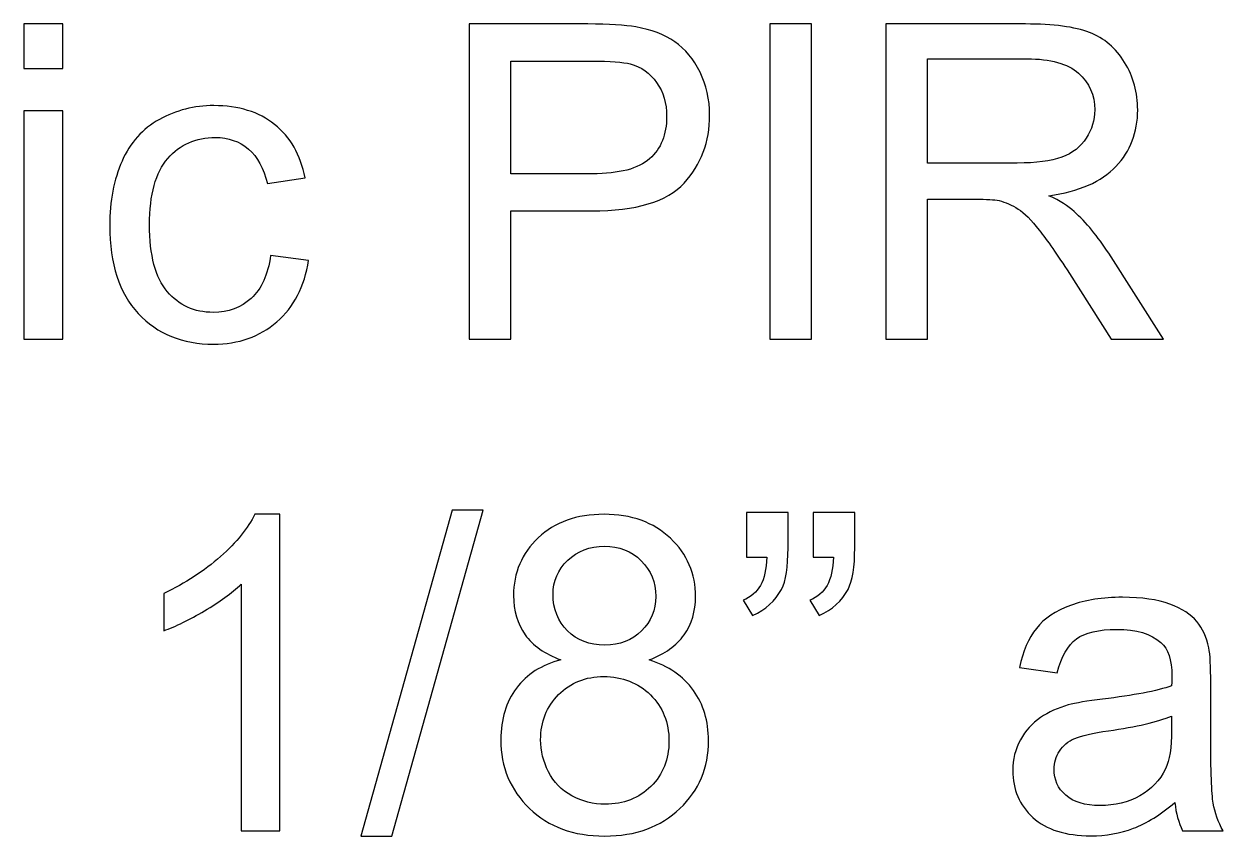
# Model space of a CAD drawing. Header units: inches. Extents: x -3.1 to 14.9, y -9.8 to 5.5.
# Drawn here: x 1.419 to 2.326, y -0.692 to -0.077 of the extents above; entities that cross this region are included whole.
import ezdxf

# ---------------------------------------------------------------- set-up
doc = ezdxf.new("R2010")
doc.units = ezdxf.units.IN
doc.header["$MEASUREMENT"] = 0
doc.layers.add('Layer 1', color=7, linetype='Continuous')

msp = doc.modelspace()

# ---------------------------------------------------------------- linework, layer by layer
at = {"layer": 'Layer 1', "color": 250}
for points, knots in [([(1.41877, -0.11078), (1.41877, -0.11078), (1.41877, -0.07706), (1.41877, -0.07706), (1.41877, -0.07706), (1.41877, -0.07706), (1.44811, -0.07706), (1.44811, -0.07706), (1.44811, -0.07706), (1.44811, -0.07706), (1.44811, -0.11078), (1.44811, -0.11078), (1.44811, -0.11078), (1.44811, -0.11078), (1.41877, -0.11078), (1.41877, -0.11078)], [0, 0, 0, 0, 0.2, 0.2, 0.2, 0.2, 0.4, 0.4, 0.4, 0.4, 0.6, 0.6, 0.6, 0.6, 1, 1, 1, 1]), ([(1.75572, -0.31567), (1.75572, -0.31567), (1.75572, -0.07706), (1.75572, -0.07706), (1.75572, -0.07706), (1.75572, -0.07706), (1.84572, -0.07706), (1.84572, -0.07706), (1.84572, -0.07706), (1.86155, -0.07706), (1.87366, -0.07783), (1.882, -0.07933), (1.882, -0.07933), (1.89372, -0.08128), (1.90355, -0.085), (1.9115, -0.0905), (1.9115, -0.0905), (1.91939, -0.09594), (1.92578, -0.10367), (1.93061, -0.1135), (1.93061, -0.1135), (1.93544, -0.12339), (1.93783, -0.13422), (1.93783, -0.14606), (1.93783, -0.14606), (1.93783, -0.16633), (1.93139, -0.18356), (1.9185, -0.19761), (1.9185, -0.19761), (1.90555, -0.21161), (1.88222, -0.21867), (1.8485, -0.21867), (1.8485, -0.21867), (1.8485, -0.21867), (1.78728, -0.21867), (1.78728, -0.21867), (1.78728, -0.21867), (1.78728, -0.21867), (1.78728, -0.31567), (1.78728, -0.31567), (1.78728, -0.31567), (1.78728, -0.31567), (1.75572, -0.31567), (1.75572, -0.31567)], [0, 0, 0, 0, 0.083333, 0.083333, 0.083333, 0.083333, 0.166667, 0.166667, 0.166667, 0.166667, 0.25, 0.25, 0.25, 0.25, 0.333333, 0.333333, 0.333333, 0.333333, 0.416667, 0.416667, 0.416667, 0.416667, 0.5, 0.5, 0.5, 0.5, 0.583333, 0.583333, 0.583333, 0.583333, 0.666667, 0.666667, 0.666667, 0.666667, 0.75, 0.75, 0.75, 0.75, 0.833333, 0.833333, 0.833333, 0.833333, 1, 1, 1, 1]), ([(1.98344, -0.31567), (1.98344, -0.31567), (1.98344, -0.07706), (1.98344, -0.07706), (1.98344, -0.07706), (1.98344, -0.07706), (2.015, -0.07706), (2.015, -0.07706), (2.015, -0.07706), (2.015, -0.07706), (2.015, -0.31567), (2.015, -0.31567), (2.015, -0.31567), (2.015, -0.31567), (1.98344, -0.31567), (1.98344, -0.31567)], [0, 0, 0, 0, 0.2, 0.2, 0.2, 0.2, 0.4, 0.4, 0.4, 0.4, 0.6, 0.6, 0.6, 0.6, 1, 1, 1, 1]), ([(2.07116, -0.31567), (2.07116, -0.31567), (2.07116, -0.07706), (2.07116, -0.07706), (2.07116, -0.07706), (2.07116, -0.07706), (2.17694, -0.07706), (2.17694, -0.07706), (2.17694, -0.07706), (2.19822, -0.07706), (2.21439, -0.07922), (2.22544, -0.0835), (2.22544, -0.0835), (2.2365, -0.08778), (2.24533, -0.09533), (2.252, -0.10617), (2.252, -0.10617), (2.25861, -0.11706), (2.26189, -0.12906), (2.26189, -0.14217), (2.26189, -0.14217), (2.26189, -0.15911), (2.25644, -0.17333), (2.24544, -0.18494), (2.24544, -0.18494), (2.2345, -0.19656), (2.21755, -0.20394), (2.19467, -0.20711), (2.19467, -0.20711), (2.20305, -0.21111), (2.20939, -0.21506), (2.21372, -0.219), (2.21372, -0.219), (2.22294, -0.22744), (2.23167, -0.23806), (2.23994, -0.25072), (2.23994, -0.25072), (2.23994, -0.25072), (2.28144, -0.31567), (2.28144, -0.31567), (2.28144, -0.31567), (2.28144, -0.31567), (2.24172, -0.31567), (2.24172, -0.31567), (2.24172, -0.31567), (2.24172, -0.31567), (2.21017, -0.266), (2.21017, -0.266), (2.21017, -0.266), (2.20094, -0.25172), (2.19333, -0.24072), (2.18733, -0.23317), (2.18733, -0.23317), (2.18139, -0.22556), (2.17605, -0.22022), (2.17133, -0.21722), (2.17133, -0.21722), (2.16661, -0.21417), (2.16183, -0.21206), (2.15694, -0.21083), (2.15694, -0.21083), (2.15333, -0.21011), (2.1475, -0.20972), (2.13933, -0.20972), (2.13933, -0.20972), (2.13933, -0.20972), (2.10272, -0.20972), (2.10272, -0.20972), (2.10272, -0.20972), (2.10272, -0.20972), (2.10272, -0.31567), (2.10272, -0.31567), (2.10272, -0.31567), (2.10272, -0.31567), (2.07116, -0.31567), (2.07116, -0.31567)], [0, 0, 0, 0, 0.05, 0.05, 0.05, 0.05, 0.1, 0.1, 0.1, 0.1, 0.15, 0.15, 0.15, 0.15, 0.2, 0.2, 0.2, 0.2, 0.25, 0.25, 0.25, 0.25, 0.3, 0.3, 0.3, 0.3, 0.35, 0.35, 0.35, 0.35, 0.4, 0.4, 0.4, 0.4, 0.45, 0.45, 0.45, 0.45, 0.5, 0.5, 0.5, 0.5, 0.55, 0.55, 0.55, 0.55, 0.6, 0.6, 0.6, 0.6, 0.65, 0.65, 0.65, 0.65, 0.7, 0.7, 0.7, 0.7, 0.75, 0.75, 0.75, 0.75, 0.8, 0.8, 0.8, 0.8, 0.85, 0.85, 0.85, 0.85, 0.9, 0.9, 0.9, 0.9, 1, 1, 1, 1]), ([(1.78728, -0.1905), (1.78728, -0.1905), (1.849, -0.1905), (1.849, -0.1905), (1.849, -0.1905), (1.86939, -0.1905), (1.88389, -0.18672), (1.89244, -0.17911), (1.89244, -0.17911), (1.901, -0.1715), (1.90528, -0.16083), (1.90528, -0.14706), (1.90528, -0.14706), (1.90528, -0.13706), (1.90278, -0.1285), (1.89772, -0.12139), (1.89772, -0.12139), (1.89266, -0.11428), (1.88605, -0.10961), (1.87778, -0.10733), (1.87778, -0.10733), (1.87244, -0.10594), (1.86266, -0.10522), (1.84833, -0.10522), (1.84833, -0.10522), (1.84833, -0.10522), (1.78728, -0.10522), (1.78728, -0.10522), (1.78728, -0.10522), (1.78728, -0.10522), (1.78728, -0.1905), (1.78728, -0.1905)], [0, 0, 0, 0, 0.111111, 0.111111, 0.111111, 0.111111, 0.222222, 0.222222, 0.222222, 0.222222, 0.333333, 0.333333, 0.333333, 0.333333, 0.444444, 0.444444, 0.444444, 0.444444, 0.555556, 0.555556, 0.555556, 0.555556, 0.666667, 0.666667, 0.666667, 0.666667, 0.777778, 0.777778, 0.777778, 0.777778, 1, 1, 1, 1]), ([(2.10272, -0.18239), (2.10272, -0.18239), (2.17061, -0.18239), (2.17061, -0.18239), (2.17061, -0.18239), (2.185, -0.18239), (2.19633, -0.18089), (2.20444, -0.17789), (2.20444, -0.17789), (2.21261, -0.17489), (2.21878, -0.17011), (2.223, -0.16356), (2.223, -0.16356), (2.22722, -0.157), (2.22933, -0.14989), (2.22933, -0.14217), (2.22933, -0.14217), (2.22933, -0.13089), (2.22528, -0.12161), (2.21705, -0.11433), (2.21705, -0.11433), (2.20889, -0.10706), (2.19594, -0.10344), (2.17822, -0.10344), (2.17822, -0.10344), (2.17822, -0.10344), (2.10272, -0.10344), (2.10272, -0.10344), (2.10272, -0.10344), (2.10272, -0.10344), (2.10272, -0.18239), (2.10272, -0.18239)], [0, 0, 0, 0, 0.111111, 0.111111, 0.111111, 0.111111, 0.222222, 0.222222, 0.222222, 0.222222, 0.333333, 0.333333, 0.333333, 0.333333, 0.444444, 0.444444, 0.444444, 0.444444, 0.555556, 0.555556, 0.555556, 0.555556, 0.666667, 0.666667, 0.666667, 0.666667, 0.777778, 0.777778, 0.777778, 0.777778, 1, 1, 1, 1]), ([(1.41877, -0.31567), (1.41877, -0.31567), (1.41877, -0.14283), (1.41877, -0.14283), (1.41877, -0.14283), (1.41877, -0.14283), (1.44811, -0.14283), (1.44811, -0.14283), (1.44811, -0.14283), (1.44811, -0.14283), (1.44811, -0.31567), (1.44811, -0.31567), (1.44811, -0.31567), (1.44811, -0.31567), (1.41877, -0.31567), (1.41877, -0.31567)], [0, 0, 0, 0, 0.2, 0.2, 0.2, 0.2, 0.4, 0.4, 0.4, 0.4, 0.6, 0.6, 0.6, 0.6, 1, 1, 1, 1]), ([(1.6055, -0.25233), (1.6055, -0.25233), (1.63427, -0.25611), (1.63427, -0.25611), (1.63427, -0.25611), (1.63116, -0.27594), (1.62311, -0.2915), (1.61011, -0.30272), (1.61011, -0.30272), (1.59716, -0.31394), (1.58122, -0.31956), (1.56233, -0.31956), (1.56233, -0.31956), (1.53872, -0.31956), (1.51966, -0.31183), (1.50533, -0.29639), (1.50533, -0.29639), (1.49094, -0.28094), (1.48372, -0.25878), (1.48372, -0.22989), (1.48372, -0.22989), (1.48372, -0.21122), (1.48683, -0.19489), (1.493, -0.18089), (1.493, -0.18089), (1.49922, -0.16689), (1.50861, -0.15639), (1.52127, -0.14939), (1.52127, -0.14939), (1.53388, -0.14239), (1.54766, -0.13889), (1.5625, -0.13889), (1.5625, -0.13889), (1.58127, -0.13889), (1.59666, -0.14367), (1.60855, -0.15317), (1.60855, -0.15317), (1.6205, -0.16267), (1.62816, -0.17611), (1.63155, -0.19361), (1.63155, -0.19361), (1.63155, -0.19361), (1.60305, -0.198), (1.60305, -0.198), (1.60305, -0.198), (1.60033, -0.18639), (1.59555, -0.17767), (1.58866, -0.17178), (1.58866, -0.17178), (1.58177, -0.16594), (1.57344, -0.163), (1.56366, -0.163), (1.56366, -0.163), (1.54888, -0.163), (1.53688, -0.16828), (1.52766, -0.17889), (1.52766, -0.17889), (1.51844, -0.18944), (1.51383, -0.20617), (1.51383, -0.22906), (1.51383, -0.22906), (1.51383, -0.25228), (1.51827, -0.26917), (1.52722, -0.27972), (1.52722, -0.27972), (1.53611, -0.29022), (1.54772, -0.2955), (1.56205, -0.2955), (1.56205, -0.2955), (1.57355, -0.2955), (1.58311, -0.29194), (1.59083, -0.28489), (1.59083, -0.28489), (1.59855, -0.27783), (1.60344, -0.267), (1.6055, -0.25233)], [0, 0, 0, 0, 0.05, 0.05, 0.05, 0.05, 0.1, 0.1, 0.1, 0.1, 0.15, 0.15, 0.15, 0.15, 0.2, 0.2, 0.2, 0.2, 0.25, 0.25, 0.25, 0.25, 0.3, 0.3, 0.3, 0.3, 0.35, 0.35, 0.35, 0.35, 0.4, 0.4, 0.4, 0.4, 0.45, 0.45, 0.45, 0.45, 0.5, 0.5, 0.5, 0.5, 0.55, 0.55, 0.55, 0.55, 0.6, 0.6, 0.6, 0.6, 0.65, 0.65, 0.65, 0.65, 0.7, 0.7, 0.7, 0.7, 0.75, 0.75, 0.75, 0.75, 0.8, 0.8, 0.8, 0.8, 0.85, 0.85, 0.85, 0.85, 0.9, 0.9, 0.9, 0.9, 1, 1, 1, 1]), ([(1.61243, -0.68806), (1.61243, -0.68806), (1.58316, -0.68806), (1.58316, -0.68806), (1.58316, -0.68806), (1.58316, -0.68806), (1.58316, -0.50139), (1.58316, -0.50139), (1.58316, -0.50139), (1.5761, -0.50811), (1.56688, -0.51483), (1.55543, -0.52156), (1.55543, -0.52156), (1.54393, -0.52828), (1.53366, -0.53333), (1.52455, -0.53667), (1.52455, -0.53667), (1.52455, -0.53667), (1.52455, -0.50839), (1.52455, -0.50839), (1.52455, -0.50839), (1.54093, -0.50067), (1.55527, -0.49133), (1.56755, -0.48039), (1.56755, -0.48039), (1.57977, -0.46939), (1.58849, -0.45878), (1.5936, -0.44844), (1.5936, -0.44844), (1.5936, -0.44844), (1.61243, -0.44844), (1.61243, -0.44844), (1.61243, -0.44844), (1.61243, -0.44844), (1.61243, -0.68806), (1.61243, -0.68806)], [0, 0, 0, 0, 0.1, 0.1, 0.1, 0.1, 0.2, 0.2, 0.2, 0.2, 0.3, 0.3, 0.3, 0.3, 0.4, 0.4, 0.4, 0.4, 0.5, 0.5, 0.5, 0.5, 0.6, 0.6, 0.6, 0.6, 0.7, 0.7, 0.7, 0.7, 0.8, 0.8, 0.8, 0.8, 1, 1, 1, 1]), ([(1.67366, -0.69211), (1.67366, -0.69211), (1.74282, -0.44539), (1.74282, -0.44539), (1.74282, -0.44539), (1.74282, -0.44539), (1.76627, -0.44539), (1.76627, -0.44539), (1.76627, -0.44539), (1.76627, -0.44539), (1.69727, -0.69211), (1.69727, -0.69211), (1.69727, -0.69211), (1.69727, -0.69211), (1.67366, -0.69211), (1.67366, -0.69211)], [0, 0, 0, 0, 0.2, 0.2, 0.2, 0.2, 0.4, 0.4, 0.4, 0.4, 0.6, 0.6, 0.6, 0.6, 1, 1, 1, 1]), ([(1.82521, -0.55867), (1.81305, -0.55422), (1.80405, -0.54789), (1.79816, -0.53961), (1.79816, -0.53961), (1.79232, -0.53139), (1.78938, -0.5215), (1.78938, -0.51), (1.78938, -0.51), (1.78938, -0.49261), (1.7956, -0.47806), (1.8081, -0.46622), (1.8081, -0.46622), (1.8206, -0.45439), (1.83716, -0.44844), (1.85788, -0.44844), (1.85788, -0.44844), (1.87871, -0.44844), (1.89549, -0.4545), (1.90821, -0.46661), (1.90821, -0.46661), (1.92088, -0.47872), (1.92721, -0.49344), (1.92721, -0.51083), (1.92721, -0.51083), (1.92721, -0.52189), (1.92432, -0.5315), (1.91855, -0.53972), (1.91855, -0.53972), (1.91271, -0.54789), (1.90393, -0.55422), (1.8921, -0.55867), (1.8921, -0.55867), (1.90671, -0.56344), (1.91788, -0.57111), (1.92555, -0.58178), (1.92555, -0.58178), (1.93316, -0.59239), (1.93699, -0.60511), (1.93699, -0.61983), (1.93699, -0.61983), (1.93699, -0.64028), (1.92977, -0.65739), (1.91538, -0.67128), (1.91538, -0.67128), (1.90093, -0.68517), (1.88193, -0.69211), (1.85838, -0.69211), (1.85838, -0.69211), (1.83482, -0.69211), (1.81588, -0.68517), (1.80143, -0.67122), (1.80143, -0.67122), (1.78699, -0.65728), (1.77977, -0.63989), (1.77977, -0.61906), (1.77977, -0.61906), (1.77977, -0.60356), (1.78371, -0.59056), (1.7916, -0.58006), (1.7916, -0.58006), (1.79943, -0.56961), (1.81066, -0.56244), (1.82521, -0.55867)], [0, 0, 0, 0, 0.058824, 0.058824, 0.058824, 0.058824, 0.117647, 0.117647, 0.117647, 0.117647, 0.176471, 0.176471, 0.176471, 0.176471, 0.235294, 0.235294, 0.235294, 0.235294, 0.294118, 0.294118, 0.294118, 0.294118, 0.352941, 0.352941, 0.352941, 0.352941, 0.411765, 0.411765, 0.411765, 0.411765, 0.470588, 0.470588, 0.470588, 0.470588, 0.529412, 0.529412, 0.529412, 0.529412, 0.588235, 0.588235, 0.588235, 0.588235, 0.647059, 0.647059, 0.647059, 0.647059, 0.705882, 0.705882, 0.705882, 0.705882, 0.764706, 0.764706, 0.764706, 0.764706, 0.823529, 0.823529, 0.823529, 0.823529, 0.882353, 0.882353, 0.882353, 0.882353, 1, 1, 1, 1]), ([(1.96582, -0.481), (1.96582, -0.481), (1.96582, -0.447), (1.96582, -0.447), (1.96582, -0.447), (1.96582, -0.447), (1.99721, -0.447), (1.99721, -0.447), (1.99721, -0.447), (1.99721, -0.447), (1.99721, -0.47389), (1.99721, -0.47389), (1.99721, -0.47389), (1.99721, -0.48839), (1.99555, -0.49889), (1.99221, -0.50528), (1.99221, -0.50528), (1.98755, -0.51406), (1.98027, -0.52067), (1.97038, -0.52511), (1.97038, -0.52511), (1.97038, -0.52511), (1.96321, -0.51356), (1.96321, -0.51356), (1.96321, -0.51356), (1.96905, -0.51117), (1.97344, -0.50744), (1.97632, -0.50228), (1.97632, -0.50228), (1.97921, -0.49711), (1.98077, -0.49006), (1.9811, -0.481), (1.9811, -0.481), (1.9811, -0.481), (1.96582, -0.481), (1.96582, -0.481)], [0, 0, 0, 0, 0.1, 0.1, 0.1, 0.1, 0.2, 0.2, 0.2, 0.2, 0.3, 0.3, 0.3, 0.3, 0.4, 0.4, 0.4, 0.4, 0.5, 0.5, 0.5, 0.5, 0.6, 0.6, 0.6, 0.6, 0.7, 0.7, 0.7, 0.7, 0.8, 0.8, 0.8, 0.8, 1, 1, 1, 1]), ([(2.01627, -0.481), (2.01627, -0.481), (2.01627, -0.447), (2.01627, -0.447), (2.01627, -0.447), (2.01627, -0.447), (2.04771, -0.447), (2.04771, -0.447), (2.04771, -0.447), (2.04771, -0.447), (2.04771, -0.47389), (2.04771, -0.47389), (2.04771, -0.47389), (2.04771, -0.48839), (2.04599, -0.49889), (2.04266, -0.50528), (2.04266, -0.50528), (2.03799, -0.51406), (2.03071, -0.52067), (2.02082, -0.52511), (2.02082, -0.52511), (2.02082, -0.52511), (2.01366, -0.51356), (2.01366, -0.51356), (2.01366, -0.51356), (2.01955, -0.51117), (2.02388, -0.50744), (2.02677, -0.50228), (2.02677, -0.50228), (2.02966, -0.49711), (2.03127, -0.49006), (2.03155, -0.481), (2.03155, -0.481), (2.03155, -0.481), (2.01627, -0.481), (2.01627, -0.481)], [0, 0, 0, 0, 0.1, 0.1, 0.1, 0.1, 0.2, 0.2, 0.2, 0.2, 0.3, 0.3, 0.3, 0.3, 0.4, 0.4, 0.4, 0.4, 0.5, 0.5, 0.5, 0.5, 0.6, 0.6, 0.6, 0.6, 0.7, 0.7, 0.7, 0.7, 0.8, 0.8, 0.8, 0.8, 1, 1, 1, 1]), ([(1.81932, -0.509), (1.81932, -0.52028), (1.82299, -0.5295), (1.83021, -0.53667), (1.83021, -0.53667), (1.83749, -0.54383), (1.84693, -0.54744), (1.85855, -0.54744), (1.85855, -0.54744), (1.86982, -0.54744), (1.8791, -0.54389), (1.88632, -0.53678), (1.88632, -0.53678), (1.89355, -0.52967), (1.8971, -0.52094), (1.8971, -0.51067), (1.8971, -0.51067), (1.8971, -0.49989), (1.89343, -0.49089), (1.88599, -0.48356), (1.88599, -0.48356), (1.87855, -0.47622), (1.86932, -0.47256), (1.85821, -0.47256), (1.85821, -0.47256), (1.84705, -0.47256), (1.83777, -0.47617), (1.83038, -0.48328), (1.83038, -0.48328), (1.82299, -0.49044), (1.81932, -0.49906), (1.81932, -0.509)], [0, 0, 0, 0, 0.111111, 0.111111, 0.111111, 0.111111, 0.222222, 0.222222, 0.222222, 0.222222, 0.333333, 0.333333, 0.333333, 0.333333, 0.444444, 0.444444, 0.444444, 0.444444, 0.555556, 0.555556, 0.555556, 0.555556, 0.666667, 0.666667, 0.666667, 0.666667, 0.777778, 0.777778, 0.777778, 0.777778, 1, 1, 1, 1]), ([(2.29005, -0.66672), (2.27916, -0.67594), (2.26871, -0.68244), (2.25871, -0.68628), (2.25871, -0.68628), (2.24866, -0.69006), (2.23788, -0.69194), (2.22638, -0.69194), (2.22638, -0.69194), (2.20738, -0.69194), (2.19282, -0.68733), (2.1826, -0.67806), (2.1826, -0.67806), (2.17243, -0.66878), (2.16732, -0.65689), (2.16732, -0.6425), (2.16732, -0.6425), (2.16732, -0.634), (2.16921, -0.62628), (2.1731, -0.61928), (2.1731, -0.61928), (2.17693, -0.61228), (2.18199, -0.60667), (2.18821, -0.60244), (2.18821, -0.60244), (2.19449, -0.59822), (2.20149, -0.595), (2.20932, -0.59283), (2.20932, -0.59283), (2.21505, -0.59133), (2.22371, -0.58983), (2.23532, -0.58844), (2.23532, -0.58844), (2.25899, -0.58561), (2.27643, -0.58228), (2.2876, -0.57833), (2.2876, -0.57833), (2.28771, -0.57433), (2.28777, -0.57178), (2.28777, -0.57072), (2.28777, -0.57072), (2.28777, -0.55878), (2.28499, -0.55033), (2.27943, -0.5455), (2.27943, -0.5455), (2.27199, -0.53883), (2.26082, -0.53556), (2.2461, -0.53556), (2.2461, -0.53556), (2.23232, -0.53556), (2.22216, -0.53794), (2.21555, -0.54278), (2.21555, -0.54278), (2.20899, -0.54761), (2.20416, -0.55617), (2.20099, -0.56844), (2.20099, -0.56844), (2.20099, -0.56844), (2.17238, -0.5645), (2.17238, -0.5645), (2.17238, -0.5645), (2.17499, -0.55228), (2.17927, -0.54233), (2.18521, -0.53483), (2.18521, -0.53483), (2.19116, -0.52728), (2.19982, -0.52144), (2.2111, -0.51739), (2.2111, -0.51739), (2.22238, -0.51333), (2.23543, -0.51128), (2.25032, -0.51128), (2.25032, -0.51128), (2.2651, -0.51128), (2.27705, -0.51306), (2.28627, -0.5165), (2.28627, -0.5165), (2.29549, -0.52), (2.30227, -0.52433), (2.30666, -0.52961), (2.30666, -0.52961), (2.31099, -0.53489), (2.31399, -0.5415), (2.31577, -0.54956), (2.31577, -0.54956), (2.31671, -0.55456), (2.31721, -0.56356), (2.31721, -0.57656), (2.31721, -0.57656), (2.31721, -0.57656), (2.31721, -0.61561), (2.31721, -0.61561), (2.31721, -0.61561), (2.31721, -0.64289), (2.31782, -0.66011), (2.3191, -0.66728), (2.3191, -0.66728), (2.32032, -0.6745), (2.32282, -0.68144), (2.32649, -0.68806), (2.32649, -0.68806), (2.32649, -0.68806), (2.29588, -0.68806), (2.29588, -0.68806), (2.29588, -0.68806), (2.29288, -0.682), (2.29088, -0.67489), (2.29005, -0.66672)], [0, 0, 0, 0, 0.035714, 0.035714, 0.035714, 0.035714, 0.071429, 0.071429, 0.071429, 0.071429, 0.107143, 0.107143, 0.107143, 0.107143, 0.142857, 0.142857, 0.142857, 0.142857, 0.178571, 0.178571, 0.178571, 0.178571, 0.214286, 0.214286, 0.214286, 0.214286, 0.25, 0.25, 0.25, 0.25, 0.285714, 0.285714, 0.285714, 0.285714, 0.321429, 0.321429, 0.321429, 0.321429, 0.357143, 0.357143, 0.357143, 0.357143, 0.392857, 0.392857, 0.392857, 0.392857, 0.428571, 0.428571, 0.428571, 0.428571, 0.464286, 0.464286, 0.464286, 0.464286, 0.5, 0.5, 0.5, 0.5, 0.535714, 0.535714, 0.535714, 0.535714, 0.571429, 0.571429, 0.571429, 0.571429, 0.607143, 0.607143, 0.607143, 0.607143, 0.642857, 0.642857, 0.642857, 0.642857, 0.678571, 0.678571, 0.678571, 0.678571, 0.714286, 0.714286, 0.714286, 0.714286, 0.75, 0.75, 0.75, 0.75, 0.785714, 0.785714, 0.785714, 0.785714, 0.821429, 0.821429, 0.821429, 0.821429, 0.857143, 0.857143, 0.857143, 0.857143, 0.892857, 0.892857, 0.892857, 0.892857, 0.928571, 0.928571, 0.928571, 0.928571, 1, 1, 1, 1]), ([(1.80988, -0.61922), (1.80988, -0.62756), (1.81188, -0.63567), (1.81582, -0.64344), (1.81582, -0.64344), (1.81977, -0.65128), (1.82566, -0.65733), (1.83349, -0.66161), (1.83349, -0.66161), (1.84132, -0.66589), (1.84971, -0.66806), (1.85871, -0.66806), (1.85871, -0.66806), (1.87271, -0.66806), (1.88427, -0.66356), (1.89338, -0.6545), (1.89338, -0.6545), (1.90249, -0.6455), (1.90705, -0.63406), (1.90705, -0.62017), (1.90705, -0.62017), (1.90705, -0.60606), (1.90238, -0.59439), (1.89299, -0.58517), (1.89299, -0.58517), (1.8836, -0.57594), (1.87182, -0.57133), (1.85771, -0.57133), (1.85771, -0.57133), (1.84393, -0.57133), (1.83255, -0.57589), (1.82349, -0.585), (1.82349, -0.585), (1.81443, -0.59417), (1.80988, -0.60556), (1.80988, -0.61922)], [0, 0, 0, 0, 0.1, 0.1, 0.1, 0.1, 0.2, 0.2, 0.2, 0.2, 0.3, 0.3, 0.3, 0.3, 0.4, 0.4, 0.4, 0.4, 0.5, 0.5, 0.5, 0.5, 0.6, 0.6, 0.6, 0.6, 0.7, 0.7, 0.7, 0.7, 0.8, 0.8, 0.8, 0.8, 1, 1, 1, 1]), ([(2.2876, -0.60128), (2.27693, -0.60567), (2.26099, -0.60933), (2.23977, -0.61239), (2.23977, -0.61239), (2.22771, -0.61411), (2.21916, -0.61606), (2.21421, -0.61822), (2.21421, -0.61822), (2.20921, -0.62039), (2.20532, -0.62356), (2.20266, -0.62778), (2.20266, -0.62778), (2.19993, -0.63194), (2.19855, -0.63656), (2.19855, -0.64167), (2.19855, -0.64167), (2.19855, -0.6495), (2.20155, -0.656), (2.20743, -0.66122), (2.20743, -0.66122), (2.21332, -0.66639), (2.22199, -0.669), (2.23338, -0.669), (2.23338, -0.669), (2.24466, -0.669), (2.25471, -0.66656), (2.26349, -0.66161), (2.26349, -0.66161), (2.27227, -0.65667), (2.27877, -0.64989), (2.28288, -0.64133), (2.28288, -0.64133), (2.28605, -0.63472), (2.2876, -0.62494), (2.2876, -0.61206), (2.2876, -0.61206), (2.2876, -0.61206), (2.2876, -0.60128), (2.2876, -0.60128)], [0, 0, 0, 0, 0.090909, 0.090909, 0.090909, 0.090909, 0.181818, 0.181818, 0.181818, 0.181818, 0.272727, 0.272727, 0.272727, 0.272727, 0.363636, 0.363636, 0.363636, 0.363636, 0.454545, 0.454545, 0.454545, 0.454545, 0.545455, 0.545455, 0.545455, 0.545455, 0.636364, 0.636364, 0.636364, 0.636364, 0.727273, 0.727273, 0.727273, 0.727273, 0.818182, 0.818182, 0.818182, 0.818182, 1, 1, 1, 1])]:
    msp.add_open_spline(points, degree=3, knots=knots, dxfattribs=at)

doc.saveas('drawing.dxf')
